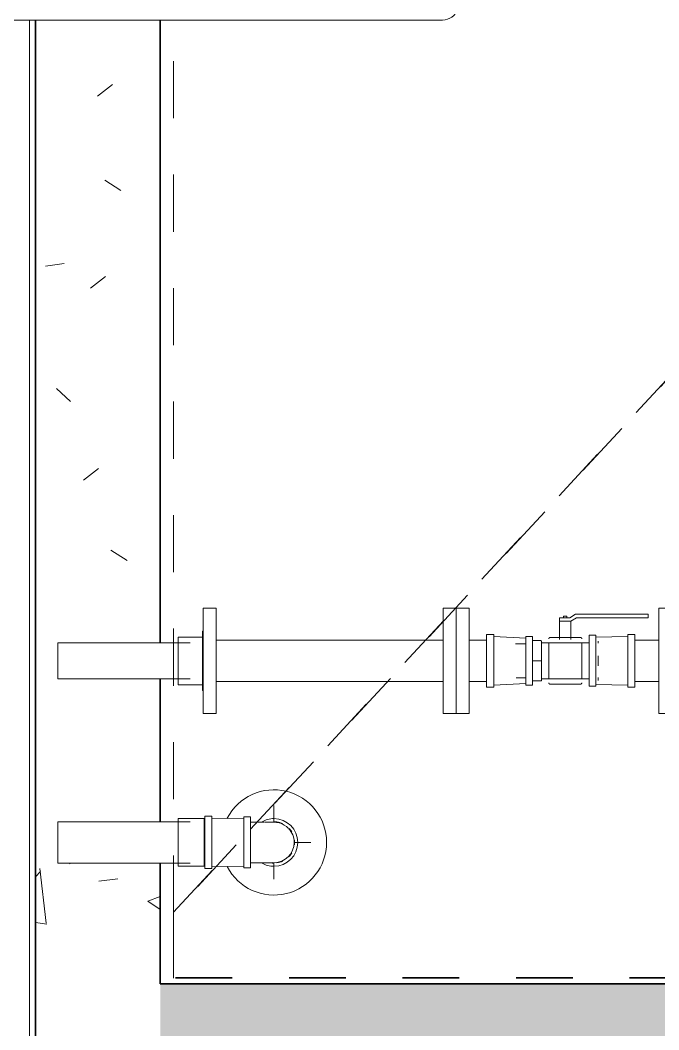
# Model space of a CAD drawing. Header units: metres. Extents: x -3 to 175, y -5 to 18.
# Drawn here: x 24.747 to 25.872, y 6.636 to 8.416 of the extents above; entities that cross this region are included whole.
import ezdxf

# ---------------------------------------------------------------- set-up
doc = ezdxf.new("R2010")
doc.units = ezdxf.units.M
doc.linetypes.add('Basculante', pattern=[0.003969, 0.002381, -0.001587])
for name, color, linetype, lineweight in [('A-GENM', 7, 'Continuous', 9), ('A-WALL-PATT', 7, 'Continuous', 35), ('I-WALL', 7, 'Continuous', 9), ('P-PIPE', 7, 'Continuous', 9), ('P-PIPE-CNTR', 7, 'Continuous', 9)]:
    doc.layers.add(name, color=color, linetype=linetype, lineweight=lineweight)
pattern_1 = [(50, (30.7992, 0), (0.728738, -0.06376), [0.0762, -0.8382]), (355, (30.7992, 0), (-0.14097, 0.764224), [0.06096, -0.67056]), (100.451, (30.85994, -0.0053), (0.58777, 0.700469), [0.06476, -0.71236]), (46.184, (30.7992, 0.2032), (1.084314, -0.168175), [0.1143, -1.257]), (96.636, (30.8896, 0.1892), (0.94999, 0.989753), [0.09714, -1.069]), (351.184, (30.7992, 0.2032), (0.94969, 0.990147), [0.09144, -1.006]), (21, (30.9008, 0.1524), (0.606457, -0.409065), [0.0762, -0.8382]), (326, (30.9008, 0.1524), (0.247208, 0.73675), [0.06096, -0.67056]), (71.451, (30.95135, 0.1183), (0.85367, 0.327687), [0.06476, -0.71236]), (37.5, (30.7992, 0), (0.0123552, 0.3382243), [0.03353, -0.6289, 0.03353, -0.64719, -0.6731]), (37.5, (30.7992, 0), (0.0123552, 0.3382243), [-1.343, 0.03353, -0.63957]), (7.5, (30.7992, 0), (0.2672815, 0.4007255), [0.03353, -0.35458, 0.03353, -0.61366, -0.25654]), (7.5, (30.7992, 0), (0.2672815, 0.4007255), [-1.035, 0.03353, -0.22301]), (327.5, (30.57264, 0), (0.5423632, -0.0229212), [0.03353, -0.22047, 0.03353, -0.75895, -1.052]), (327.5, (30.57264, 0), (0.5423632, -0.0229212), [-1.046, 0.03353, -1.018]), (317.5, (30.47104, 0), (0.592516, 0.101701), [0.03353, -0.29667, 0.03353, -0.49276, -0.74676]), (317.5, (30.47104, 0), (0.592516, 0.101701), [-0.85649, 0.03353, -0.71323])]

# ---------------------------------------------------------------- blocks, each defined once
blk = doc.blocks.new('M_Estanque Alimentación-2 - M_Estanque Alimentación-2-3172305-N-Estancos')
at = {"layer": 'A-GENM', "color": 9, "linetype": 'Basculante', "true_color": 0xc0c0c0}
for p, q in [((-2.6738, 2.378), (-2.6745, 2.378)), ((-2.6745, -2.3255), (-2.6745, 2.378)), ((-2.6745, -2.3255), (-2.6745, 2.378)), ((-2.6738, -2.3255), (-2.6738, 2.378)), ((-2.5594, 2.378), (-2.6738, 2.378)), ((-2.6738, 2.378), (-2.5594, 2.378)), ((-2.5594, 2.378), (2.6989, 2.378)), ((-0.0917, 0.0935), (-2.5594, 2.378)), ((-2.5586, 2.378), (-0.1017, 0.1035)), ((-2.5586, 2.378), (2.6943, 2.378))]:
    blk.add_line(p, q, dxfattribs=at)
blk = doc.blocks.new('M_Tramo tube Alim-02 - M_Tramo tube Alim-02-2989337-N-Estancos')
at = {"layer": 'P-PIPE'}
for p, q in [((-2.3191, -0.6225), (-2.027, -0.6225)), ((-2.027, -0.6225), (-1.6095, -0.6225))]:
    blk.add_line(p, q, dxfattribs=at)
at = {"layer": 'P-PIPE', "flags": 128}
blk.add_lwpolyline([(-1.6095, -0.6225), (-1.605, -0.6225), (-1.6007, -0.6225), (-1.5965, -0.6225), (-1.5925, -0.6225), (-1.5886, -0.6225), (-1.585, -0.6225), (-1.5815, -0.6225), (-1.5782, -0.6225), (-1.5752, -0.6225), (-1.5723, -0.6225), (-1.5696, -0.6225), (-1.5672, -0.6225), (-1.565, -0.6225), (-1.5629, -0.6225), (-1.5611, -0.6225), (-1.5596, -0.6225), (-1.5582, -0.6225), (-1.5571, -0.6225), (-1.5562, -0.6225), (-1.5556, -0.6225), (-1.5552, -0.6225), (-1.555, -0.6225), (-1.555, -0.6225)], dxfattribs=at)
at = {"layer": 'P-PIPE'}
blk.add_arc((-1.555, -0.59), 0.0325, 265.6541, 327.9959, dxfattribs=at)
blk = doc.blocks.new('Acero - Terminal - A - Terminal-2991524-N-Estancos')
at = {"layer": 'P-PIPE'}
for p, q in [((0.046, 0.042), (0.0016, 0.042)), ((0.046, -0.042), (0.046, 0.042)), ((0.0016, -0.042), (0.046, -0.042))]:
    blk.add_line(p, q, dxfattribs=at)
blk = doc.blocks.new('Acero - Terminal - A - Terminal-V73-N-Estancos')
at = {"layer": 'P-PIPE'}
for start, end in [(90, 120), (270, 90), (240, 270)]:
    blk.add_arc((-5.6052, 6.9665), 0.042, start, end, dxfattribs=at)
blk = doc.blocks.new('M_Flange - Blind - Steel - Class 300 - Standard-V74-N-Estancos')
at = {"layer": 'P-PIPE'}
for start, end in [(360, 152.6993), (207.3007, 360)]:
    blk.add_arc((-5.6052, 6.9665), 0.0928, start, end, dxfattribs=at)
blk = doc.blocks.new('Acero - Terminal - A - Terminal-V75-N-Estancos')
at = {"layer": 'P-PIPE'}
for p, q in [((0.045974, 0.042037), (0, 0.042037)), ((0, 0.042037), (0, -0.042037)), ((0.045974, -0.042037), (0.045974, 0.042037)), ((0, -0.042037), (0.045974, -0.042037))]:
    blk.add_line(p, q, dxfattribs=at)
blk = doc.blocks.new('M_RVR_Codo material - CO - Codo-2991525-N-Estancos')
at = {"layer": 'P-PIPE', "flags": 128}
for points in [[(-5.6352, 7.0022), (-5.6368, 7.0022), (-5.6384, 7.0022), (-5.6401, 7.0022), (-5.6417, 7.0022), (-5.6434, 7.0022), (-5.6451, 7.0022), (-5.6468, 7.0022), (-5.6472, 7.0022)], [(-5.6231, 7.0022), (-5.6245, 7.0022), (-5.6259, 7.0022), (-5.6274, 7.0022), (-5.6289, 7.0022), (-5.6304, 7.0022), (-5.632, 7.0022), (-5.6336, 7.0022)], [(-5.6052, 7.0022), (-5.6052, 7.0022), (-5.6053, 7.0022), (-5.6055, 7.0022), (-5.6057, 7.0022), (-5.606, 7.0022), (-5.6064, 7.0022), (-5.6068, 7.0022), (-5.6073, 7.0022), (-5.6079, 7.0022), (-5.6085, 7.0022), (-5.6092, 7.0022), (-5.6099, 7.0022), (-5.6107, 7.0022), (-5.6116, 7.0022), (-5.6125, 7.0022), (-5.6135, 7.0022), (-5.6145, 7.0022), (-5.6156, 7.0022), (-5.6167, 7.0022), (-5.6179, 7.0022), (-5.6192, 7.0022), (-5.6204, 7.0022), (-5.6217, 7.0022)], [(-5.6472, 6.9308), (-5.6455, 6.9308), (-5.6439, 6.9308), (-5.6422, 6.9308), (-5.6405, 6.9308), (-5.6389, 6.9308), (-5.6372, 6.9308), (-5.6356, 6.9308), (-5.634, 6.9308), (-5.6324, 6.9308), (-5.6308, 6.9308), (-5.6293, 6.9308), (-5.6278, 6.9308), (-5.6263, 6.9308), (-5.6249, 6.9308), (-5.6235, 6.9308), (-5.6221, 6.9308), (-5.6208, 6.9308), (-5.6195, 6.9308), (-5.6183, 6.9308), (-5.6171, 6.9308), (-5.6159, 6.9308), (-5.6148, 6.9308), (-5.6138, 6.9308), (-5.6128, 6.9308), (-5.6118, 6.9308), (-5.611, 6.9308), (-5.6101, 6.9308), (-5.6094, 6.9308), (-5.6087, 6.9308), (-5.608, 6.9308), (-5.6075, 6.9308), (-5.6069, 6.9308), (-5.6065, 6.9308), (-5.6061, 6.9308), (-5.6058, 6.9308), (-5.6055, 6.9308), (-5.6053, 6.9308), (-5.6052, 6.9308), (-5.6052, 6.9308), (-5.6052, 6.9308)]]:
    blk.add_lwpolyline(points, dxfattribs=at)
at = {"layer": 'P-PIPE'}
for start, end in [(90, 93.6744), (75, 90), (45, 73.662), (0, 43.9629), (270, 0), (266.3256, 270)]:
    blk.add_arc((-5.6052, 6.9665), 0.0357, start, end, dxfattribs=at)
blk = doc.blocks.new('M_Flange - Blind - Steel - Class 300 - Standard-V77-N-Estancos')
at = {"layer": 'P-PIPE'}
for p, q in [((0.0246, 0.0928), (0.0016, 0.0928)), ((0.0016, 0.0928), (0.0016, -0.0928)), ((0.0246, -0.0928), (0.0246, 0.0928)), ((0.0016, 0.0523), (0, 0.0523)), ((0, 0.0523), (0, -0.0523)), ((0, 0.0523), (0, 0.0505)), ((0, -0.0505), (0, -0.0523)), ((0, -0.0523), (0.0016, -0.0523)), ((0.0016, -0.0928), (0.0246, -0.0928))]:
    blk.add_line(p, q, dxfattribs=at)
blk = doc.blocks.new('M_Flange - Blind - Steel - Class 300 - Standard-V72-N-Estancos')
at = {"layer": 'P-PIPE'}
for p, q in [((0.0246, 0.0928), (0.0016, 0.0928)), ((0.0016, 0.0928), (0.0016, -0.0928)), ((0.0246, -0.0928), (0.0246, 0.0928)), ((0.0016, -0.0928), (0.0246, -0.0928))]:
    blk.add_line(p, q, dxfattribs=at)
blk = doc.blocks.new('M_Flange - Blind - Steel - Class 300 - Standard-V71-N-Estancos')
at = {"layer": 'P-PIPE'}
for p, q in [((0.0246, 0.0928), (0.0016, 0.0928)), ((0.0016, 0.0928), (0.0016, -0.0928)), ((0.0246, -0.0928), (0.0246, 0.0928)), ((0.0016, -0.0928), (0.0246, -0.0928))]:
    blk.add_line(p, q, dxfattribs=at)
blk = doc.blocks.new('Plumbing_Joints_ACQUATECHNIK_FIRES_BALL-VALVE - M2_x63-2981141-N-Estancos')
at = {"layer": 'P-PIPE'}
for p, q in [((-5.0736, 7.3685), (-5.0836, 7.3624)), ((-4.9558, 7.3685), (-5.0736, 7.3685)), ((-4.9458, 7.3685), (-4.9558, 7.3685)), ((-4.9458, 7.3685), (-4.9462, 7.3685)), ((-4.9458, 7.3624), (-4.9458, 7.3685)), ((-5.1018, 7.3624), (-5.1018, 7.3563)), ((-5.0918, 7.3624), (-5.1018, 7.3624)), ((-5.1018, 7.3563), (-5.0918, 7.3563)), ((-5.1018, 7.3563), (-5.1018, 7.3239)), ((-5.0918, 7.3563), (-5.1018, 7.3563)), ((-5.0948, 7.3654), (-5.0948, 7.3624)), ((-5.0918, 7.3654), (-5.0948, 7.3654)), ((-5.0888, 7.3654), (-5.0918, 7.3654)), ((-5.0918, 7.3624), (-5.0836, 7.3624)), ((-5.0918, 7.3563), (-5.0818, 7.3563)), ((-5.0888, 7.3624), (-5.0888, 7.3654)), ((-5.0818, 7.3563), (-5.0718, 7.3624)), ((-5.0818, 7.3239), (-5.0818, 7.3563)), ((-5.0718, 7.3624), (-4.9558, 7.3624)), ((-4.9558, 7.3624), (-4.9458, 7.3624)), ((-4.9462, 7.3624), (-4.9458, 7.3624)), ((-5.1616, 7.3163), (-5.1794, 7.3163)), ((-5.1498, 7.3211), (-5.1498, 7.3195)), ((-5.1488, 7.3221), (-5.1348, 7.3221)), ((-5.1338, 7.2864), (-5.1338, 7.3211)), ((-5.0498, 7.318), (-5.1338, 7.318)), ((-5.1338, 7.318), (-5.1338, 7.2865)), ((-5.1208, 7.2947), (-5.1208, 7.318)), ((-5.0648, 7.3275), (-5.1188, 7.3275)), ((-5.0628, 7.318), (-5.0628, 7.2865)), ((-5.0338, 7.3177), (-5.0338, 7.3211)), ((-5.0338, 7.2867), (-5.0338, 7.2952)), ((-5.1498, 7.2927), (-5.1498, 7.2864)), ((-5.1498, 7.2864), (-5.1498, 7.2801)), ((-5.1488, 7.2864), (-5.1348, 7.2864)), ((-5.1338, 7.2865), (-5.1338, 7.255)), ((-5.1338, 7.252), (-5.1338, 7.2864)), ((-5.1208, 7.2865), (-5.1208, 7.2944)), ((-5.1208, 7.255), (-5.1208, 7.2865)), ((-5.0628, 7.2865), (-5.0628, 7.255)), ((-5.0498, 7.2883), (-5.0498, 7.2867)), ((-5.0498, 7.2867), (-5.0498, 7.2851)), ((-5.0338, 7.278), (-5.0338, 7.2867)), ((-5.1785, 7.2567), (-5.1616, 7.2567)), ((-5.1488, 7.251), (-5.1348, 7.251)), ((-5.1338, 7.255), (-5.0498, 7.255)), ((-5.1188, 7.2455), (-5.0648, 7.2455)), ((-5.0338, 7.252), (-5.0338, 7.257))]:
    blk.add_line(p, q, dxfattribs=at)
at = {"layer": 'P-PIPE', "flags": 128}
for points in [[(-5.1208, 7.3255), (-5.1208, 7.3256), (-5.1208, 7.3257), (-5.1208, 7.3258), (-5.1208, 7.3259), (-5.1208, 7.3259), (-5.1208, 7.326), (-5.1208, 7.3261), (-5.1207, 7.3262), (-5.1207, 7.3262), (-5.1207, 7.3263), (-5.1206, 7.3264), (-5.1206, 7.3265), (-5.1206, 7.3265), (-5.1205, 7.3266), (-5.1205, 7.3267), (-5.1204, 7.3267), (-5.1204, 7.3268), (-5.1203, 7.3269), (-5.1203, 7.3269), (-5.1202, 7.327), (-5.1202, 7.327), (-5.1201, 7.3271), (-5.12, 7.3271), (-5.12, 7.3272), (-5.1199, 7.3272), (-5.1198, 7.3273), (-5.1198, 7.3273), (-5.1197, 7.3273), (-5.1196, 7.3274), (-5.1196, 7.3274), (-5.1195, 7.3274), (-5.1194, 7.3275), (-5.1193, 7.3275), (-5.1192, 7.3275), (-5.1192, 7.3275), (-5.1191, 7.3275), (-5.119, 7.3275), (-5.1189, 7.3275), (-5.1189, 7.3275), (-5.1188, 7.3275)], [(-5.0648, 7.3275), (-5.0647, 7.3275), (-5.0647, 7.3275), (-5.0646, 7.3275), (-5.0645, 7.3275), (-5.0644, 7.3275), (-5.0644, 7.3275), (-5.0643, 7.3275), (-5.0642, 7.3274), (-5.0641, 7.3274), (-5.0641, 7.3274), (-5.064, 7.3274), (-5.0639, 7.3273), (-5.0638, 7.3273), (-5.0638, 7.3272), (-5.0637, 7.3272), (-5.0636, 7.3271), (-5.0636, 7.3271), (-5.0635, 7.327), (-5.0635, 7.327), (-5.0634, 7.3269), (-5.0633, 7.3269), (-5.0633, 7.3268), (-5.0632, 7.3268), (-5.0632, 7.3267), (-5.0631, 7.3266), (-5.0631, 7.3266), (-5.0631, 7.3265), (-5.063, 7.3264), (-5.063, 7.3263), (-5.063, 7.3263), (-5.0629, 7.3262), (-5.0629, 7.3261), (-5.0629, 7.326), (-5.0629, 7.326), (-5.0629, 7.3259), (-5.0628, 7.3258), (-5.0628, 7.3257), (-5.0628, 7.3256), (-5.0628, 7.3256), (-5.0628, 7.3255)], [(-5.1188, 7.2455), (-5.1189, 7.2455), (-5.119, 7.2456), (-5.1191, 7.2456), (-5.1191, 7.2456), (-5.1192, 7.2456), (-5.1193, 7.2456), (-5.1194, 7.2456), (-5.1195, 7.2456), (-5.1195, 7.2457), (-5.1196, 7.2457), (-5.1197, 7.2457), (-5.1198, 7.2458), (-5.1198, 7.2458), (-5.1199, 7.2459), (-5.12, 7.2459), (-5.12, 7.2459), (-5.1201, 7.246), (-5.1201, 7.246), (-5.1202, 7.2461), (-5.1203, 7.2462), (-5.1203, 7.2462), (-5.1204, 7.2463), (-5.1204, 7.2463), (-5.1205, 7.2464), (-5.1205, 7.2465), (-5.1206, 7.2465), (-5.1206, 7.2466), (-5.1206, 7.2467), (-5.1207, 7.2467), (-5.1207, 7.2468), (-5.1207, 7.2469), (-5.1207, 7.247), (-5.1208, 7.247), (-5.1208, 7.2471), (-5.1208, 7.2472), (-5.1208, 7.2473), (-5.1208, 7.2474), (-5.1208, 7.2474), (-5.1208, 7.2475), (-5.1208, 7.2475)], [(-5.0628, 7.2475), (-5.0628, 7.2475), (-5.0628, 7.2474), (-5.0628, 7.2473), (-5.0629, 7.2472), (-5.0629, 7.2471), (-5.0629, 7.2471), (-5.0629, 7.247), (-5.0629, 7.2469), (-5.063, 7.2468), (-5.063, 7.2468), (-5.063, 7.2467), (-5.0631, 7.2466), (-5.0631, 7.2466), (-5.0631, 7.2465), (-5.0632, 7.2464), (-5.0632, 7.2464), (-5.0633, 7.2463), (-5.0633, 7.2462), (-5.0634, 7.2462), (-5.0634, 7.2461), (-5.0635, 7.2461), (-5.0636, 7.246), (-5.0636, 7.246), (-5.0637, 7.2459), (-5.0637, 7.2459), (-5.0638, 7.2458), (-5.0639, 7.2458), (-5.064, 7.2457), (-5.064, 7.2457), (-5.0641, 7.2457), (-5.0642, 7.2457), (-5.0643, 7.2456), (-5.0643, 7.2456), (-5.0644, 7.2456), (-5.0645, 7.2456), (-5.0646, 7.2456), (-5.0646, 7.2456), (-5.0647, 7.2455), (-5.0648, 7.2455), (-5.0648, 7.2455)]]:
    blk.add_lwpolyline(points, dxfattribs=at)
at = {"layer": 'P-PIPE'}
for points in [[(-5.1498, 7.3213), (-5.1498, 7.3214), (-5.1497, 7.3216), (-5.1495, 7.3218), (-5.1493, 7.3219), (-5.1491, 7.322), (-5.1489, 7.3221), (-5.1488, 7.3221)], [(-5.1498, 7.3213), (-5.1498, 7.3214), (-5.1497, 7.3215), (-5.1497, 7.3216)], [(-5.1338, 7.3211), (-5.1338, 7.3211), (-5.1339, 7.3213), (-5.134, 7.3216), (-5.1341, 7.3218), (-5.1343, 7.3219), (-5.1346, 7.322), (-5.1347, 7.3221), (-5.1348, 7.3221)], [(-5.134, 7.3216), (-5.1339, 7.3215), (-5.1339, 7.3213), (-5.1338, 7.3211), (-5.1338, 7.3211)], [(-5.1488, 7.2864), (-5.1489, 7.2864), (-5.1491, 7.2864), (-5.1493, 7.2864), (-5.1495, 7.2864), (-5.1497, 7.2864), (-5.1498, 7.2864), (-5.1498, 7.2864)], [(-5.1348, 7.2864), (-5.1347, 7.2864), (-5.1346, 7.2864), (-5.1343, 7.2864), (-5.1341, 7.2864), (-5.134, 7.2864), (-5.1339, 7.2864), (-5.1338, 7.2864), (-5.1338, 7.2864)], [(-5.1498, 7.2518), (-5.1498, 7.2517), (-5.1497, 7.2515), (-5.1495, 7.2513), (-5.1493, 7.2512), (-5.1491, 7.2511), (-5.1489, 7.251), (-5.1488, 7.251)], [(-5.1498, 7.2518), (-5.1498, 7.2517), (-5.1497, 7.2516), (-5.1497, 7.2515)], [(-5.1348, 7.251), (-5.1347, 7.251), (-5.1346, 7.2511), (-5.1343, 7.2512), (-5.1341, 7.2513), (-5.134, 7.2515), (-5.1339, 7.2518), (-5.1338, 7.252), (-5.1338, 7.252)], [(-5.134, 7.2515), (-5.1339, 7.2516), (-5.1339, 7.2518), (-5.1338, 7.252), (-5.1338, 7.252)]]:
    blk.add_open_spline(points, degree=3, dxfattribs=at)

msp = doc.modelspace()

# ---------------------------------------------------------------- hatches: boundary and pattern name
at = {"layer": 'A-WALL-PATT', "lineweight": 9}
h = msp.add_hatch(dxfattribs=at)
h.set_pattern_fill('FP_1', color=256, style=0, pattern_type=2)
h.set_pattern_definition(pattern_1)
h.paths.add_polyline_path([(24.9936, -0.027), (24.9936, 3.0387), (24.7736, 3.0384), (24.7736, -0.027)])
h.paths.add_polyline_path([(24.7736, 3.1033), (24.9936, 3.1034), (24.9936, 3.8511), (24.7736, 3.8508), (24.7736, 3.1033)])
h.paths.add_polyline_path([(24.7743, 3.9157), (24.9936, 3.9158), (24.9936, 4.8287), (24.7736, 4.8287), (24.7736, 3.9157)])
h.paths.add_polyline_path([(24.7736, 4.8937), (24.9936, 4.8937), (24.9936, 5.8481), (24.813, 5.8491), (24.813, 5.9111), (24.9936, 5.9111), (24.9936, 6.1391), (24.813, 6.1391), (24.813, 6.2121), (24.9936, 6.2121), (24.9936, 6.93), (24.813, 6.93), (24.813, 7.0031), (24.9936, 7.0031), (24.9936, 7.255), (24.813, 7.2561), (24.813, 7.318), (24.9936, 7.318), (24.9936, 8.4154), (24.7736, 8.4154), (24.7736, 4.9051)])
h.paths.add_polyline_path([(24.7736, 8.4804), (24.9936, 8.4804), (24.9936, 9.3746), (24.7736, 9.3744), (24.7736, 8.7565)])
h.paths.add_polyline_path([(24.7997, 9.4393), (24.9936, 9.4394), (24.9936, 10.1802), (24.7736, 10.1802), (24.7736, 9.4393), (24.7872, 9.4393)])
h.paths.add_polyline_path([(24.8655, 10.2451), (24.9936, 10.2451), (24.9936, 13.1528), (24.7736, 13.1528), (24.7736, 10.2451), (24.853, 10.2451)])
h = msp.add_hatch(dxfattribs=at)
h.set_pattern_fill('FP_1', color=256, style=0, pattern_type=2)
h.set_pattern_definition(pattern_1)
h.paths.add_polyline_path([(43.7729, 6.5676), (43.8154, 6.5676), (43.8154, 6.7176), (37.9115, 6.7176), (37.9115, 6.5676), (43.7039, 6.5676)])
h.paths.add_polyline_path([(48.2507, 6.5676), (48.5973, 6.5676), (48.5973, 6.7176), (44.9104, 6.7176), (44.9104, 6.5676), (47.3413, 6.5676)])
h.paths.add_polyline_path([(36.6563, 6.5676), (36.89, 6.5676), (36.89, 6.7176), (36.5454, 6.7176), (36.5454, 6.5676)])
h.paths.add_polyline_path([(35.5196, 6.5676), (35.5254, 6.5676), (35.5254, 6.7176), (29.8397, 6.7176), (29.8397, 6.5676), (34.6102, 6.5676)])
h.paths.add_polyline_path([(28.8131, 6.5676), (28.8397, 6.5676), (28.8397, 6.6301), (28.7397, 6.6301), (28.7397, 6.5676)])
h.paths.add_polyline_path([(28.7297, 6.5676), (28.7297, 6.7176), (24.9936, 6.7176), (24.9936, 6.5676), (28.6994, 6.5676)])
h.paths.add_polyline_path([(28.8131, 6.6551), (28.8397, 6.6551), (28.8397, 6.7176), (28.7397, 6.7176), (28.7397, 6.6551)])

# ---------------------------------------------------------------- linework, layer by layer
at = {"layer": 'I-WALL'}
msp.add_line((24.7636, 4.8937), (24.7636, 8.4154), dxfattribs=at)
at = {"layer": 'I-WALL', "lineweight": 35}
for p, q in [((24.7736, 8.4154), (24.7736, 4.8937)), ((24.9936, 7.318), (24.9936, 8.4154)), ((24.9936, 7.0031), (24.9936, 7.255)), ((24.9936, 6.7176), (24.9936, 6.93)), ((24.9936, 6.7176), (28.7297, 6.7176))]:
    msp.add_line(p, q, dxfattribs=at)
at = {"layer": 'P-PIPE'}
for p, q in [((25.5812, 7.3327), (25.5688, 7.3327)), ((25.5688, 7.3327), (25.5688, 7.2464)), ((25.5812, 7.2464), (25.5812, 7.3327)), ((25.7615, 7.3315), (25.7494, 7.3315)), ((25.7494, 7.3315), (25.7494, 7.2416)), ((25.7615, 7.2416), (25.7615, 7.3315)), ((25.83, 7.3327), (25.8176, 7.3327)), ((25.8176, 7.3327), (25.8176, 7.2404)), ((25.83, 7.2404), (25.83, 7.3327)), ((25.0465, 7.318), (24.813, 7.318)), ((24.813, 7.318), (24.813, 7.255)), ((25.4922, 7.3231), (25.0926, 7.3231)), ((25.5688, 7.3231), (25.5382, 7.3231)), ((25.6376, 7.3263), (25.5812, 7.3295)), ((25.6494, 7.3294), (25.6376, 7.3294)), ((25.6376, 7.3294), (25.6376, 7.2493)), ((25.6494, 7.2493), (25.6494, 7.3294)), ((25.8176, 7.3295), (25.7615, 7.3283)), ((25.8722, 7.3231), (25.83, 7.3231)), ((24.813, 7.255), (25.0465, 7.255)), ((25.0926, 7.25), (25.4922, 7.25)), ((25.5382, 7.25), (25.5688, 7.25)), ((25.5688, 7.2464), (25.5688, 7.2404)), ((25.5812, 7.2436), (25.6376, 7.2468)), ((25.5812, 7.2404), (25.5812, 7.2464)), ((25.6376, 7.2493), (25.6376, 7.2437)), ((25.6376, 7.2437), (25.6494, 7.2437)), ((25.6494, 7.2437), (25.6494, 7.2493)), ((25.7494, 7.2416), (25.7615, 7.2416)), ((25.7615, 7.2448), (25.8176, 7.2436)), ((25.83, 7.25), (25.8722, 7.25)), ((25.5688, 7.2404), (25.5812, 7.2404)), ((25.8176, 7.2404), (25.83, 7.2404)), ((25.0848, 7.0127), (25.0724, 7.0127)), ((25.0724, 7.0127), (25.0724, 6.9204)), ((25.0848, 6.9204), (25.0848, 7.0127)), ((25.153, 7.0115), (25.1408, 7.0115)), ((25.1408, 7.0115), (25.1408, 6.9665)), ((25.153, 6.9894), (25.153, 7.0115)), ((25.0465, 7.0031), (24.813, 7.0031)), ((24.813, 7.0031), (24.813, 6.93)), ((25.1408, 7.0083), (25.0848, 7.0095)), ((25.153, 6.9783), (25.153, 6.989)), ((25.153, 6.9216), (25.153, 6.9782)), ((25.1408, 6.9662), (25.1408, 6.9216)), ((24.813, 6.93), (25.0465, 6.93)), ((25.0848, 6.9236), (25.1408, 6.9248)), ((25.1408, 6.9216), (25.153, 6.9216)), ((25.0724, 6.9204), (25.0848, 6.9204))]:
    msp.add_line(p, q, dxfattribs=at)
at = {"layer": 'P-PIPE', "color": 96, "true_color": 0x007f00}
for centre, radius, start, end in [((25.194, 6.9848), 0.0183, 75.9772, 90), ((25.194, 6.9665), 0.0365, 64.0845, 81.9411), ((25.194, 6.9665), 0.0365, 30.4688, 42.9182), ((25.194, 6.9665), 0.0365, 0, 7.0519), ((25.194, 6.9665), 0.0365, 352.9481, 0), ((25.194, 6.9665), 0.0365, 317.0818, 329.5312), ((25.194, 6.9483), 0.0183, 260.9106, 270), ((25.194, 6.9665), 0.0365, 278.0589, 295.9155)]:
    msp.add_arc(centre, radius, start, end, dxfattribs=at)
at = {"layer": 'P-PIPE-CNTR'}
for p, q in [((25.194, 7.0017), (25.194, 7.0315)), ((25.2297, 6.9665), (25.259, 6.9665)), ((25.194, 6.9015), (25.194, 6.9313))]:
    msp.add_line(p, q, dxfattribs=at)

# ---------------------------------------------------------------- block references
at = {"layer": 'A-GENM', "color": 9, "linetype": 'Basculante', "true_color": 0xc0c0c0, "rotation": 89.9999999999999}
msp.add_blockref('M_Estanque Alimentación-2 - M_Estanque Alimentación-2-3172305-N-Estancos', (27.3951, 9.402), dxfattribs=at)
at = {"layer": 'P-PIPE'}
for name, p in [('M_Tramo tube Alim-02 - M_Tramo tube Alim-02-2989337-N-Estancos', (27.0442, 9.0379)), ('M_Flange - Blind - Steel - Class 300 - Standard-V77-N-Estancos', (25.0679, 7.2865)), ('M_Flange - Blind - Steel - Class 300 - Standard-V71-N-Estancos', (25.5136, 7.2865)), ('Plumbing_Joints_ACQUATECHNIK_FIRES_BALL-VALVE - M2_x63-2981141-N-Estancos', (30.7992, 0)), ('M_Flange - Blind - Steel - Class 300 - Standard-V74-N-Estancos', (30.7992, 0)), ('M_RVR_Codo material - CO - Codo-2991525-N-Estancos', (30.7992, 0)), ('Acero - Terminal - A - Terminal-V73-N-Estancos', (30.7992, 0))]:
    msp.add_blockref(name, p, dxfattribs=at)
at = {"layer": 'P-PIPE', "rotation": 180}
for name, p in [('M_Flange - Blind - Steel - Class 300 - Standard-V72-N-Estancos', (25.5168, 7.2865)), ('M_Flange - Blind - Steel - Class 300 - Standard-V72-N-Estancos', (25.8968, 7.2865)), ('Acero - Terminal - A - Terminal-2991524-N-Estancos', (25.0711, 7.2865)), ('Acero - Terminal - A - Terminal-V75-N-Estancos', (25.0711, 6.9665))]:
    msp.add_blockref(name, p, dxfattribs=at)

doc.saveas('drawing.dxf')
